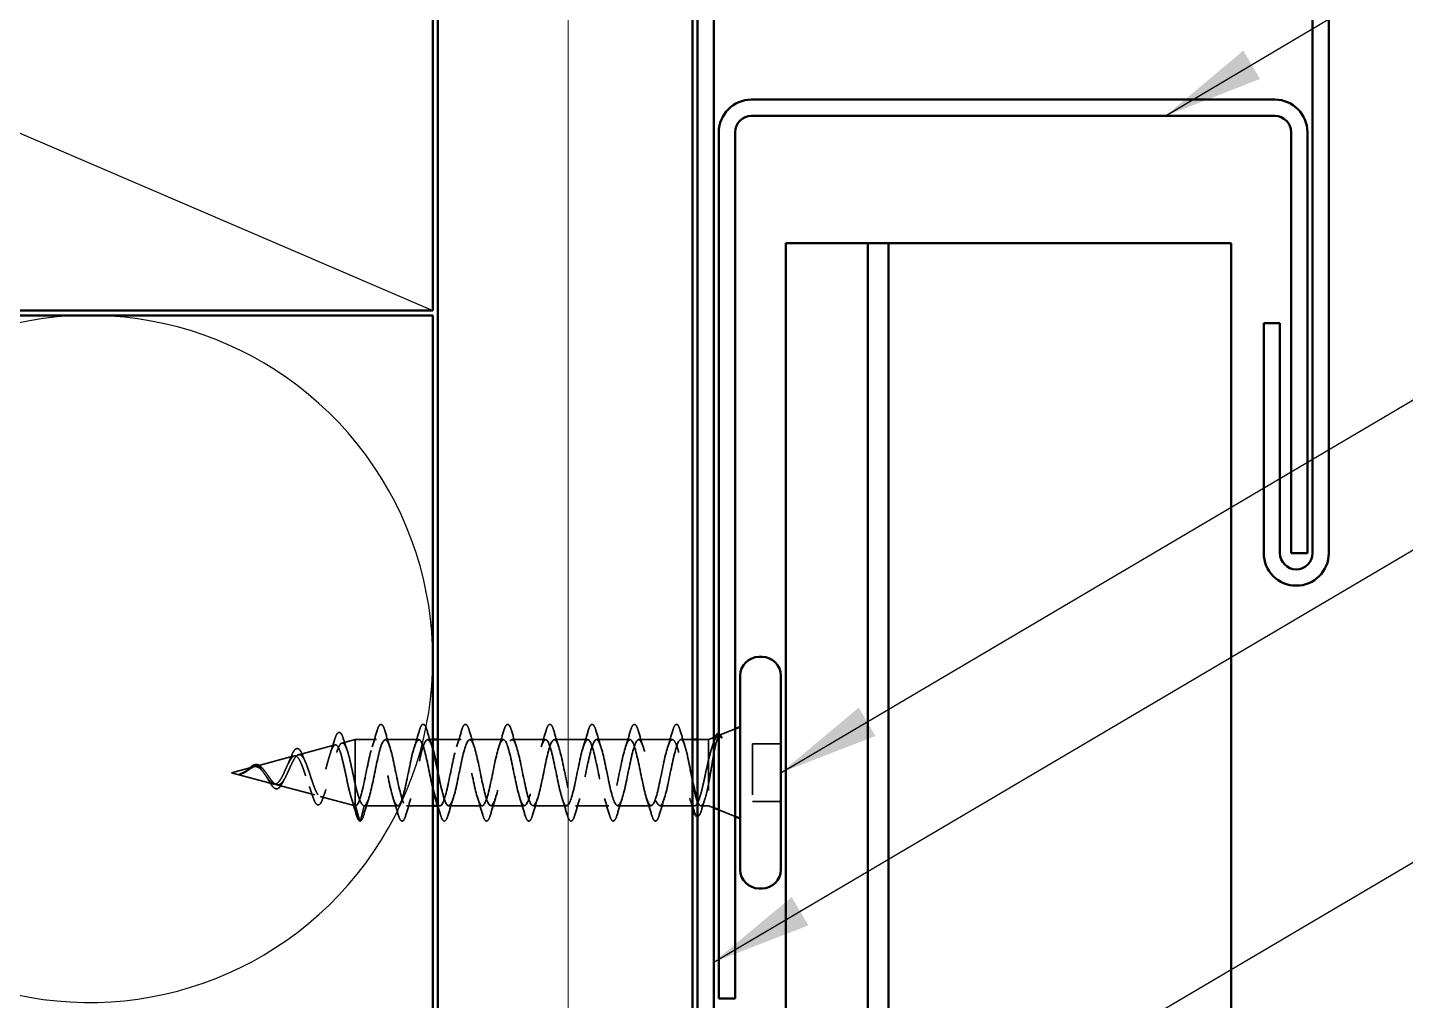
# Model space of a CAD drawing. Header units: inches. Extents: x -12 to 33, y -55 to 66.
# Drawn here: x 6.532 to 9.24, y 12.289 to 14.2 of the extents above; entities that cross this region are included whole.
import ezdxf

# ---------------------------------------------------------------- set-up
doc = ezdxf.new("R2010")
doc.units = ezdxf.units.IN
doc.header["$LTSCALE"] = 2
doc.header["$MEASUREMENT"] = 0
doc.linetypes.add('DASHED', pattern=[0.2067, 0.1654, -0.0413])
for name, color, linetype, lineweight in [('Hatch (ANSI)', 7, 'Continuous', 18), ('Hidden (ANSI)', 7, 'DASHED', 35), ('Sketch Geometry (ANSI)', 7, 'Continuous', 25), ('Symbol (ANSI)', 7, 'Continuous', 25), ('Visible (ANSI)', 7, 'Continuous', 50)]:
    doc.layers.add(name, color=color, linetype=linetype, lineweight=lineweight)
doc.styles.add('Note Text (ANSI)', font='tahoma.ttf')
doc.dimstyles.new('Default (ANSI)$7', dxfattribs={"dimscale": 2, "dimtxt": 0.12, "dimasz": 0.098425, "dimexe": 0.125, "dimexo": 0.0625, "dimgap": 0.031496, "dimtad": 0, "dimtih": 1, "dimtoh": 1, "dimrnd": 1e-08, "dimzin": 4, "dimdsep": 46, "dimtxsty": 'Note Text (ANSI)', "dimcen": 0.09, "dimdle": 0.393701, "dimclrd": 256, "dimclre": 256, "dimclrt": 256, "dimadec": 0, "dimazin": 1, "dimtfac": 1, "dimtofl": 0, "dimtmove": 0, "dimatfit": 3, "dimfxl": 0, "dimtolj": 1, "dimtzin": 4, "dimlwd": -1, "dimlwe": -1, "dimarcsym": 0})

msp = doc.modelspace()

# ---------------------------------------------------------------- hatches: boundary and pattern name
at = {"layer": 'Hatch (ANSI)', "true_color": 0x804000}
h = msp.add_hatch(dxfattribs=at)
h.set_pattern_fill('INSUL', color=36, scale=2.25, angle=90, style=0, pattern_type=2)
h.paths.add_polyline_path([(7.33854, 2.59743), (7.33854, 15.14469), (7.83854, 15.14469), (7.83854, 2.59743)])

# ---------------------------------------------------------------- linework, layer by layer
at = {"layer": 'Hidden (ANSI)', "ltscale": 0.031192}
msp.add_line((7.89207, 12.80991), (7.92254, 12.8222), dxfattribs=at)
at = {"layer": 'Hidden (ANSI)', "ltscale": 0.070939}
msp.add_line((7.06439, 12.7715), (7.13645, 12.79078), dxfattribs=at)
at = {"layer": 'Hidden (ANSI)', "ltscale": 0.025357}
msp.add_line((7.14972, 12.79433), (7.17554, 12.80123), dxfattribs=at)
at = {"layer": 'Hidden (ANSI)', "ltscale": 0.117611}
msp.add_line((7.17554, 12.80123), (7.17554, 12.71512), dxfattribs=at)
at = {"layer": 'Hidden (ANSI)', "ltscale": 0.040375}
msp.add_line((7.21804, 12.80123), (7.17554, 12.80123), dxfattribs=at)
at = {"layer": 'Hidden (ANSI)', "ltscale": 0.062755}
for p, q in [((7.30104, 12.80123), (7.23504, 12.80123)), ((7.46704, 12.80123), (7.40104, 12.80123)), ((7.55004, 12.80123), (7.48404, 12.80123)), ((7.63304, 12.80123), (7.56704, 12.80123)), ((7.71604, 12.80123), (7.65004, 12.80123)), ((7.79904, 12.80123), (7.73304, 12.80123)), ((7.25954, 12.67123), (7.19354, 12.67123)), ((7.42554, 12.67123), (7.35954, 12.67123)), ((7.50854, 12.67123), (7.44254, 12.67123)), ((7.59154, 12.67123), (7.52554, 12.67123)), ((7.67454, 12.67123), (7.60854, 12.67123)), ((7.75754, 12.67123), (7.69154, 12.67123))]:
    msp.add_line(p, q, dxfattribs=at)
at = {"layer": 'Hidden (ANSI)', "ltscale": 0.0099}
msp.add_line((7.32854, 12.80123), (7.31804, 12.80123), dxfattribs=at)
at = {"layer": 'Hidden (ANSI)', "ltscale": 0.043232}
msp.add_line((7.38404, 12.80123), (7.33854, 12.80123), dxfattribs=at)
at = {"layer": 'Hidden (ANSI)', "ltscale": 0.021328}
msp.add_line((7.83854, 12.80123), (7.81604, 12.80123), dxfattribs=at)
at = {"layer": 'Hidden (ANSI)', "ltscale": 0.020852}
msp.add_line((7.87054, 12.80123), (7.84854, 12.80123), dxfattribs=at)
at = {"layer": 'Hidden (ANSI)', "ltscale": 0.010169}
for p, q in [((7.87054, 12.80123), (7.88054, 12.80527)), ((7.87054, 12.67123), (7.88054, 12.6672))]:
    msp.add_line(p, q, dxfattribs=at)
at = {"layer": 'Hidden (ANSI)', "ltscale": 0.194373}
msp.add_line((7.87054, 12.80123), (7.87054, 12.67123), dxfattribs=at)
at = {"layer": 'Hidden (ANSI)', "ltscale": 0.053232}
for p, q in [((8.01254, 12.79273), (7.95654, 12.79273)), ((8.01254, 12.67973), (7.95654, 12.67973))]:
    msp.add_line(p, q, dxfattribs=at)
at = {"layer": 'Hidden (ANSI)', "ltscale": 0.107515}
msp.add_line((7.95654, 12.79273), (7.95654, 12.67973), dxfattribs=at)
at = {"layer": 'Hidden (ANSI)', "ltscale": 0.075866}
msp.add_line((6.97907, 12.74868), (7.05612, 12.76929), dxfattribs=at)
at = {"layer": 'Hidden (ANSI)', "ltscale": 0.042539}
msp.add_line((6.93254, 12.73623), (6.97579, 12.7478), dxfattribs=at)
at = {"layer": 'Hidden (ANSI)', "ltscale": 0.082134}
msp.add_line((6.93254, 12.73623), (7.01596, 12.71392), dxfattribs=at)
at = {"layer": 'Hidden (ANSI)', "ltscale": 0.073402}
msp.add_line((7.02173, 12.71238), (7.09629, 12.69243), dxfattribs=at)
at = {"layer": 'Hidden (ANSI)', "ltscale": 0.071462}
msp.add_line((7.17554, 12.71512), (7.17554, 12.67146), dxfattribs=at)
at = {"layer": 'Hidden (ANSI)', "ltscale": 0.067416}
msp.add_line((7.10706, 12.68955), (7.17554, 12.67123), dxfattribs=at)
at = {"layer": 'Hidden (ANSI)', "ltscale": 0.0051}
msp.add_line((7.17554, 12.67146), (7.17554, 12.67123), dxfattribs=at)
at = {"layer": 'Hidden (ANSI)', "ltscale": 0.000852348}
msp.add_line((7.17654, 12.67123), (7.17554, 12.67123), dxfattribs=at)
at = {"layer": 'Hidden (ANSI)', "ltscale": 0.028664}
for p, q in [((7.18407, 12.64198), (7.17654, 12.67123)), ((7.19354, 12.67123), (7.18601, 12.64198))]:
    msp.add_line(p, q, dxfattribs=at)
at = {"layer": 'Hidden (ANSI)', "ltscale": 0.049422}
msp.add_line((7.32854, 12.67123), (7.27654, 12.67123), dxfattribs=at)
at = {"layer": 'Hidden (ANSI)', "ltscale": 0.004078}
msp.add_line((7.34254, 12.67123), (7.33816, 12.67123), dxfattribs=at)
at = {"layer": 'Hidden (ANSI)', "ltscale": 0.065011}
msp.add_line((7.84291, 12.67123), (7.77454, 12.67123), dxfattribs=at)
at = {"layer": 'Hidden (ANSI)', "ltscale": 0.014537}
msp.add_line((7.87054, 12.67123), (7.85517, 12.67123), dxfattribs=at)
at = {"layer": 'Hidden (ANSI)', "ltscale": 0.032759}
msp.add_line((7.89054, 12.66317), (7.92254, 12.65027), dxfattribs=at)
at = {"layer": 'Hidden (ANSI)', "ltscale": 0.002412}
for centre, start, end in [((7.80754, 12.83023), 14.43974, 165.56026), ((7.18504, 12.64223), 194.43974, 345.56026)]:
    msp.add_arc(centre, 0.001, start, end, dxfattribs=at)
at = {"layer": 'Hidden (ANSI)', "ltscale": 0.088288}
msp.add_open_spline([(7.13532, 12.80066), (7.13679, 12.80555), (7.13827, 12.80933), (7.14131, 12.81437), (7.14316, 12.81585), (7.14693, 12.81494), (7.14829, 12.81323), (7.15059, 12.80872), (7.15156, 12.80619), (7.15251, 12.80314)], degree=3, knots=[0, 0, 0, 0, 0.06489246, 0.06489246, 0.13077085, 0.13077085, 0.18983606, 0.18983606, 0.23484667, 0.23484667, 0.23484667, 0.23484667], dxfattribs=at)
at = {"layer": 'Hidden (ANSI)', "ltscale": 0.031888}
for points in [[(7.20922, 12.78726), (7.21263, 12.79767), (7.21586, 12.80833), (7.21899, 12.81901)], [(7.2341, 12.81901), (7.23723, 12.80833), (7.24045, 12.79767), (7.24387, 12.78726)], [(7.29222, 12.78726), (7.29563, 12.79767), (7.29886, 12.80833), (7.30199, 12.81901)], [(7.3171, 12.81901), (7.32023, 12.80833), (7.32345, 12.79767), (7.32687, 12.78726)], [(7.37522, 12.78726), (7.37863, 12.79767), (7.38186, 12.80833), (7.38499, 12.81901)], [(7.4001, 12.81901), (7.40323, 12.80833), (7.40645, 12.79767), (7.40987, 12.78726)], [(7.45822, 12.78726), (7.46163, 12.79767), (7.46486, 12.80833), (7.46799, 12.81901)], [(7.4831, 12.81901), (7.48623, 12.80833), (7.48945, 12.79767), (7.49287, 12.78726)], [(7.54122, 12.78726), (7.54463, 12.79767), (7.54786, 12.80833), (7.55099, 12.81901)], [(7.5661, 12.81901), (7.56923, 12.80833), (7.57245, 12.79767), (7.57587, 12.78726)], [(7.62422, 12.78726), (7.62763, 12.79767), (7.63086, 12.80833), (7.63399, 12.81901)], [(7.6491, 12.81901), (7.65223, 12.80833), (7.65545, 12.79767), (7.65887, 12.78726)], [(7.70722, 12.78726), (7.71063, 12.79767), (7.71386, 12.80833), (7.71699, 12.81901)], [(7.7321, 12.81901), (7.73523, 12.80833), (7.73845, 12.79767), (7.74187, 12.78726)], [(7.79022, 12.78726), (7.79363, 12.79767), (7.79686, 12.80833), (7.79999, 12.81901)], [(7.20237, 12.68521), (7.19895, 12.6748), (7.19573, 12.66414), (7.1926, 12.65345)], [(7.26049, 12.65345), (7.25736, 12.66414), (7.25413, 12.6748), (7.25072, 12.68521)], [(7.28537, 12.68521), (7.28195, 12.6748), (7.27873, 12.66414), (7.2756, 12.65345)], [(7.36837, 12.68521), (7.36495, 12.6748), (7.36173, 12.66414), (7.3586, 12.65345)], [(7.42649, 12.65345), (7.42336, 12.66414), (7.42013, 12.6748), (7.41672, 12.68521)], [(7.45137, 12.68521), (7.44795, 12.6748), (7.44473, 12.66414), (7.4416, 12.65345)], [(7.50949, 12.65345), (7.50636, 12.66414), (7.50313, 12.6748), (7.49972, 12.68521)], [(7.53437, 12.68521), (7.53095, 12.6748), (7.52773, 12.66414), (7.5246, 12.65345)], [(7.59249, 12.65345), (7.58936, 12.66414), (7.58613, 12.6748), (7.58272, 12.68521)], [(7.61737, 12.68521), (7.61395, 12.6748), (7.61073, 12.66414), (7.6076, 12.65345)], [(7.67549, 12.65345), (7.67236, 12.66414), (7.66913, 12.6748), (7.66572, 12.68521)], [(7.70037, 12.68521), (7.69695, 12.6748), (7.69373, 12.66414), (7.6906, 12.65345)], [(7.75849, 12.65345), (7.75536, 12.66414), (7.75213, 12.6748), (7.74872, 12.68521)], [(7.78337, 12.68521), (7.77995, 12.6748), (7.77673, 12.66414), (7.7736, 12.65345)]]:
    msp.add_open_spline(points, degree=3, dxfattribs=at)
at = {"layer": 'Hidden (ANSI)', "ltscale": 0.090851}
for points in [[(7.21899, 12.81901), (7.22047, 12.82408), (7.22193, 12.82764), (7.22445, 12.83059), (7.22546, 12.83125), (7.22842, 12.83121), (7.22981, 12.82958), (7.23211, 12.8251), (7.23311, 12.82239), (7.2341, 12.81901)], [(7.30199, 12.81901), (7.30347, 12.82408), (7.30493, 12.82764), (7.30745, 12.83059), (7.30846, 12.83125), (7.31142, 12.83121), (7.31281, 12.82958), (7.31511, 12.8251), (7.31611, 12.82239), (7.3171, 12.81901)], [(7.38499, 12.81901), (7.38647, 12.82408), (7.38793, 12.82764), (7.39045, 12.83059), (7.39146, 12.83125), (7.39442, 12.83121), (7.39581, 12.82958), (7.39811, 12.8251), (7.39911, 12.82239), (7.4001, 12.81901)], [(7.46799, 12.81901), (7.46947, 12.82408), (7.47093, 12.82764), (7.47345, 12.83059), (7.47446, 12.83125), (7.47742, 12.83121), (7.47881, 12.82958), (7.48111, 12.8251), (7.48211, 12.82239), (7.4831, 12.81901)], [(7.55099, 12.81901), (7.55247, 12.82408), (7.55393, 12.82764), (7.55645, 12.83059), (7.55746, 12.83125), (7.56042, 12.83121), (7.56181, 12.82958), (7.56411, 12.8251), (7.56511, 12.82239), (7.5661, 12.81901)], [(7.63399, 12.81901), (7.63547, 12.82408), (7.63693, 12.82764), (7.63945, 12.83059), (7.64046, 12.83125), (7.64342, 12.83121), (7.64481, 12.82958), (7.64711, 12.8251), (7.64811, 12.82239), (7.6491, 12.81901)], [(7.71699, 12.81901), (7.71847, 12.82408), (7.71993, 12.82764), (7.72245, 12.83059), (7.72346, 12.83125), (7.72642, 12.83121), (7.72781, 12.82958), (7.73011, 12.8251), (7.73111, 12.82239), (7.7321, 12.81901)], [(7.2756, 12.65345), (7.27411, 12.64839), (7.27265, 12.64482), (7.27013, 12.64187), (7.26912, 12.64122), (7.26616, 12.64126), (7.26477, 12.64289), (7.26247, 12.64736), (7.26148, 12.65008), (7.26049, 12.65345)], [(7.3586, 12.65345), (7.35711, 12.64839), (7.35565, 12.64482), (7.35313, 12.64187), (7.35212, 12.64122), (7.34916, 12.64126), (7.34777, 12.64289), (7.34547, 12.64736), (7.34448, 12.65008), (7.34349, 12.65345)], [(7.4416, 12.65345), (7.44011, 12.64839), (7.43865, 12.64482), (7.43613, 12.64187), (7.43512, 12.64122), (7.43216, 12.64126), (7.43077, 12.64289), (7.42847, 12.64736), (7.42748, 12.65008), (7.42649, 12.65345)], [(7.5246, 12.65345), (7.52311, 12.64839), (7.52165, 12.64482), (7.51913, 12.64187), (7.51812, 12.64122), (7.51516, 12.64126), (7.51377, 12.64289), (7.51147, 12.64736), (7.51048, 12.65008), (7.50949, 12.65345)], [(7.6076, 12.65345), (7.60611, 12.64839), (7.60465, 12.64482), (7.60213, 12.64187), (7.60112, 12.64122), (7.59816, 12.64126), (7.59677, 12.64289), (7.59447, 12.64736), (7.59348, 12.65008), (7.59249, 12.65345)], [(7.6906, 12.65345), (7.68911, 12.64839), (7.68765, 12.64482), (7.68513, 12.64187), (7.68412, 12.64122), (7.68116, 12.64126), (7.67977, 12.64289), (7.67747, 12.64736), (7.67648, 12.65008), (7.67549, 12.65345)], [(7.7736, 12.65345), (7.77211, 12.64839), (7.77065, 12.64482), (7.76813, 12.64187), (7.76712, 12.64122), (7.76416, 12.64126), (7.76277, 12.64289), (7.76047, 12.64736), (7.75948, 12.65008), (7.75849, 12.65345)]]:
    msp.add_open_spline(points, degree=3, knots=[0, 0, 0, 0, 0.08068206, 0.08068206, 0.12137804, 0.12137804, 0.18811443, 0.18811443, 0.24184971, 0.24184971, 0.24184971, 0.24184971], dxfattribs=at)
at = {"layer": 'Hidden (ANSI)', "ltscale": 0.045372}
for points in [[(7.79999, 12.81901), (7.80147, 12.82408), (7.80293, 12.82764), (7.80544, 12.83058), (7.80643, 12.83123), (7.80754, 12.83123)], [(7.1926, 12.65345), (7.19111, 12.64839), (7.18965, 12.64482), (7.18714, 12.64188), (7.18615, 12.64123), (7.18504, 12.64123)]]:
    msp.add_open_spline(points, degree=3, knots=[0, 0, 0, 0, 0.08068206, 0.08068206, 0.1208897, 0.1208897, 0.1208897, 0.1208897], dxfattribs=at)
at = {"layer": 'Hidden (ANSI)', "ltscale": 0.043399}
msp.add_open_spline([(7.80776, 12.83121), (7.80925, 12.83088), (7.81037, 12.82955), (7.81261, 12.82547), (7.81373, 12.82244), (7.81486, 12.81857)], degree=3, knots=[0, 0, 0, 0, 0.05558108, 0.05558108, 0.11574749, 0.11574749, 0.11574749, 0.11574749], dxfattribs=at)
at = {"layer": 'Hidden (ANSI)', "ltscale": 0.030211}
msp.add_open_spline([(7.81486, 12.81857), (7.8178, 12.80843), (7.82083, 12.7983), (7.82401, 12.78838)], degree=3, dxfattribs=at)
at = {"layer": 'Hidden (ANSI)', "ltscale": 0.148606}
msp.add_open_spline([(7.87054, 12.71475), (7.87205, 12.72272), (7.87351, 12.7313), (7.87648, 12.74891), (7.87795, 12.75775), (7.88092, 12.77451), (7.88238, 12.78222), (7.88535, 12.79542), (7.88682, 12.80071), (7.88947, 12.80732), (7.89064, 12.80914), (7.893, 12.81045), (7.89417, 12.80987), (7.89534, 12.8081)], degree=3, knots=[0, 0, 0, 0, 0.06713685, 0.06713685, 0.13596331, 0.13596331, 0.20647998, 0.20647998, 0.27868739, 0.27868739, 0.33737749, 0.33737749, 0.39716778, 0.39716778, 0.39716778, 0.39716778], dxfattribs=at)
at = {"layer": 'Hidden (ANSI)', "ltscale": 0.0242}
msp.add_open_spline([(7.89054, 12.8128), (7.89103, 12.81275), (7.89151, 12.81259), (7.89333, 12.81147), (7.89447, 12.80989), (7.89561, 12.80763)], degree=3, knots=[0.118362233, 0.118362233, 0.118362233, 0.118362233, 0.134583448, 0.134583448, 0.183020346, 0.183020346, 0.183020346, 0.183020346], dxfattribs=at)
at = {"layer": 'Hidden (ANSI)', "ltscale": 0.544082}
msp.add_open_spline([(7.17554, 12.67146), (7.17387, 12.67262), (7.17219, 12.67544), (7.16881, 12.68402), (7.16713, 12.68965), (7.16374, 12.7029), (7.16207, 12.71036), (7.15868, 12.72607), (7.157, 12.73415), (7.1536, 12.7498), (7.15192, 12.75722), (7.14853, 12.7704), (7.14685, 12.77606), (7.14345, 12.78484), (7.14177, 12.78793), (7.13836, 12.79115), (7.13668, 12.79132), (7.13327, 12.78873), (7.13159, 12.78607), (7.12818, 12.77834), (7.12649, 12.7734), (7.12308, 12.76196), (7.12139, 12.75562), (7.11797, 12.74245), (7.11628, 12.73576), (7.11285, 12.72299), (7.11116, 12.71703), (7.10773, 12.70664), (7.10603, 12.70229), (7.1026, 12.69581), (7.1009, 12.69368), (7.09746, 12.69191), (7.09576, 12.69222), (7.09231, 12.69519), (7.0906, 12.69776), (7.08715, 12.70474), (7.08544, 12.70903), (7.08198, 12.71866), (7.08026, 12.72389), (7.07679, 12.73448), (7.07507, 12.73974), (7.07159, 12.74952), (7.06987, 12.75395), (7.06638, 12.76138), (7.06465, 12.76432), (7.06114, 12.76832), (7.05941, 12.76939), (7.05589, 12.76953), (7.05415, 12.76866), (7.05061, 12.76519), (7.04886, 12.76267), (7.04531, 12.75641), (7.04356, 12.75278), (7.03999, 12.74501), (7.03822, 12.74097), (7.03462, 12.73314), (7.03284, 12.72943), (7.02923, 12.72292), (7.02743, 12.72017), (7.024, 12.71627), (7.02241, 12.71499), (7.01919, 12.71361), (7.0176, 12.71348), (7.01596, 12.71392)], degree=3, knots=[0, 0, 0, 0, 0.0662455, 0.0662455, 0.1312266, 0.1312266, 0.1949439, 0.1949439, 0.2573984, 0.2573984, 0.3185909, 0.3185909, 0.3785225, 0.3785225, 0.4371941, 0.4371941, 0.4946071, 0.4946071, 0.5507627, 0.5507627, 0.6056626, 0.6056626, 0.6593082, 0.6593082, 0.7117016, 0.7117016, 0.7628447, 0.7628447, 0.8127399, 0.8127399, 0.8613896, 0.8613896, 0.9087967, 0.9087967, 0.9549645, 0.9549645, 0.9998965, 0.9998965, 1.0435967, 1.0435967, 1.0860698, 1.0860698, 1.1273208, 1.1273208, 1.1673558, 1.1673558, 1.2061815, 1.2061815, 1.2438056, 1.2438056, 1.2802371, 1.2802371, 1.3154864, 1.3154864, 1.3495657, 1.3495657, 1.3824892, 1.3824892, 1.4142741, 1.4142741, 1.4412543, 1.4412543, 1.4671582, 1.4671582, 1.4671582, 1.4671582], dxfattribs=at)
at = {"layer": 'Hidden (ANSI)', "ltscale": 0.504207}
msp.add_open_spline([(7.02173, 12.71238), (7.02376, 12.71183), (7.02571, 12.71211), (7.02965, 12.71427), (7.03158, 12.71618), (7.03548, 12.72141), (7.0374, 12.72472), (7.04126, 12.73225), (7.04316, 12.73641), (7.04699, 12.74496), (7.04888, 12.74925), (7.05268, 12.75727), (7.05456, 12.76089), (7.05834, 12.76685), (7.06021, 12.76907), (7.06397, 12.7717), (7.06583, 12.77202), (7.06957, 12.77061), (7.07142, 12.76884), (7.07515, 12.76335), (7.07699, 12.75965), (7.08071, 12.75078), (7.08254, 12.74567), (7.08625, 12.73475), (7.08807, 12.72903), (7.09177, 12.71783), (7.09359, 12.71246), (7.09727, 12.70288), (7.09909, 12.6988), (7.10277, 12.69259), (7.10458, 12.69057), (7.10825, 12.68898), (7.11006, 12.68948), (7.11372, 12.69304), (7.11552, 12.69613), (7.11917, 12.70454), (7.12098, 12.70983), (7.12462, 12.72194), (7.12643, 12.72868), (7.13006, 12.74269), (7.13186, 12.74983), (7.1355, 12.76352), (7.13729, 12.76991), (7.14092, 12.78101), (7.14272, 12.78556), (7.14634, 12.79213), (7.14813, 12.79401), (7.15175, 12.79475), (7.15354, 12.79352), (7.15716, 12.78804), (7.15895, 12.78376), (7.16256, 12.77266), (7.16435, 12.76589), (7.16772, 12.75169), (7.16928, 12.74454), (7.17242, 12.72979), (7.17398, 12.72231), (7.17554, 12.71512)], degree=3, knots=[0, 0, 0, 0, 0.0315308, 0.0315308, 0.0641805, 0.0641805, 0.0979786, 0.0979786, 0.1329491, 0.1329491, 0.1691118, 0.1691118, 0.2064833, 0.2064833, 0.2450775, 0.2450775, 0.2849064, 0.2849064, 0.3259802, 0.3259802, 0.3683075, 0.3683075, 0.4118959, 0.4118959, 0.4567522, 0.4567522, 0.5028821, 0.5028821, 0.5502906, 0.5502906, 0.5989824, 0.5989824, 0.6489613, 0.6489613, 0.7002309, 0.7002309, 0.7527945, 0.7527945, 0.8066547, 0.8066547, 0.8618141, 0.8618141, 0.918275, 0.918275, 0.9760395, 0.9760395, 1.0351092, 1.0351092, 1.095486, 1.095486, 1.1571712, 1.1571712, 1.2201662, 1.2201662, 1.2761521, 1.2761521, 1.3331843, 1.3331843, 1.3331843, 1.3331843], dxfattribs=at)
at = {"layer": 'Hidden (ANSI)', "ltscale": 0.078163}
msp.add_open_spline([(7.0486, 12.76473), (7.0501, 12.76865), (7.05159, 12.77214), (7.05451, 12.77779), (7.05597, 12.78001), (7.05907, 12.7831), (7.06085, 12.78393), (7.06426, 12.78341), (7.06575, 12.78232), (7.06784, 12.77977), (7.06854, 12.77871), (7.07037, 12.77547), (7.07149, 12.77299), (7.07258, 12.77015)], degree=3, knots=[0, 0, 0, 0, 0.03820607, 0.03820607, 0.07666554, 0.07666554, 0.11777887, 0.11777887, 0.15521059, 0.15521059, 0.17510174, 0.17510174, 0.2079958, 0.2079958, 0.2079958, 0.2079958], dxfattribs=at)
at = {"layer": 'Hidden (ANSI)', "ltscale": 0.025829}
msp.add_open_spline([(7.12717, 12.77516), (7.13003, 12.78347), (7.13272, 12.79204), (7.13532, 12.80066)], degree=3, dxfattribs=at)
at = {"layer": 'Hidden (ANSI)', "ltscale": 0.022792}
msp.add_open_spline([(7.15251, 12.80314), (7.15488, 12.7956), (7.15731, 12.78811), (7.15987, 12.78083)], degree=3, dxfattribs=at)
at = {"layer": 'Hidden (ANSI)', "ltscale": 0.920435}
msp.add_open_spline([(7.32854, 12.70453), (7.32764, 12.70837), (7.32673, 12.71245), (7.32583, 12.7167), (7.32039, 12.74222), (7.31495, 12.77234), (7.30951, 12.78834), (7.30407, 12.80434), (7.29863, 12.80507), (7.29319, 12.79008), (7.28775, 12.77509), (7.28231, 12.74546), (7.27687, 12.71959), (7.27143, 12.69372), (7.26599, 12.67347), (7.26055, 12.67142), (7.25511, 12.66938), (7.24968, 12.68568), (7.24424, 12.7102), (7.2388, 12.73472), (7.23336, 12.7657), (7.22792, 12.7839), (7.22248, 12.8021), (7.21704, 12.8062), (7.2116, 12.79366), (7.20616, 12.78111), (7.20072, 12.75284), (7.19528, 12.72638), (7.18984, 12.69993), (7.1844, 12.6772), (7.17896, 12.67232), (7.17816, 12.6716), (7.17735, 12.67123), (7.17654, 12.67123)], degree=3, knots=[35.6173336, 35.6173336, 35.6173336, 35.6173336, 35.8230314, 35.8230314, 35.8230314, 37.0583084, 37.0583084, 37.0583084, 38.2935853, 38.2935853, 38.2935853, 39.5288622, 39.5288622, 39.5288622, 40.7641392, 40.7641392, 40.7641392, 41.9994161, 41.9994161, 41.9994161, 43.2346931, 43.2346931, 43.2346931, 44.46997, 44.46997, 44.46997, 45.705247, 45.705247, 45.705247, 46.9405239, 46.9405239, 46.9405239, 47.1238898, 47.1238898, 47.1238898, 47.1238898], dxfattribs=at)
at = {"layer": 'Hidden (ANSI)', "ltscale": 0.817439}
msp.add_open_spline([(7.19354, 12.67123), (7.19898, 12.67123), (7.20442, 12.68956), (7.20986, 12.71483), (7.2153, 12.7401), (7.22074, 12.7705), (7.22618, 12.78714), (7.23162, 12.80378), (7.23706, 12.80547), (7.2425, 12.79116), (7.24794, 12.77684), (7.25337, 12.74756), (7.25881, 12.7215), (7.26425, 12.69543), (7.26969, 12.67446), (7.27513, 12.6716), (7.28057, 12.66875), (7.28601, 12.68422), (7.29145, 12.70841), (7.29689, 12.7326), (7.30233, 12.76376), (7.30777, 12.78254), (7.31321, 12.80132), (7.31865, 12.80637), (7.32409, 12.79455), (7.32557, 12.79132), (7.32706, 12.7869), (7.32854, 12.78163)], degree=3, knots=[-47.1238898, -47.1238898, -47.1238898, -47.1238898, -45.8886129, -45.8886129, -45.8886129, -44.6533359, -44.6533359, -44.6533359, -43.418059, -43.418059, -43.418059, -42.182782, -42.182782, -42.182782, -40.9475051, -40.9475051, -40.9475051, -39.7122281, -39.7122281, -39.7122281, -38.4769512, -38.4769512, -38.4769512, -37.2416742, -37.2416742, -37.2416742, -36.9042511, -36.9042511, -36.9042511, -36.9042511], dxfattribs=at)
at = {"layer": 'Hidden (ANSI)', "ltscale": 1.127068}
msp.add_open_spline([(7.79904, 12.80123), (7.7936, 12.80123), (7.78816, 12.78291), (7.78272, 12.75763), (7.77729, 12.73236), (7.77185, 12.70197), (7.76641, 12.68533), (7.76097, 12.66868), (7.75553, 12.667), (7.75009, 12.68131), (7.74465, 12.69562), (7.73921, 12.7249), (7.73377, 12.75097), (7.72833, 12.77704), (7.72289, 12.79801), (7.71745, 12.80086), (7.71201, 12.80372), (7.70657, 12.78824), (7.70114, 12.76406), (7.6957, 12.73987), (7.69026, 12.70871), (7.68482, 12.68992), (7.67938, 12.67114), (7.67394, 12.6661), (7.6685, 12.67792), (7.66306, 12.68974), (7.65762, 12.71757), (7.65218, 12.74414), (7.64674, 12.7707), (7.6413, 12.79408), (7.63586, 12.79976), (7.63042, 12.80543), (7.62499, 12.79299), (7.61955, 12.77016), (7.61411, 12.74733), (7.60867, 12.71576), (7.60323, 12.69505), (7.59779, 12.67434), (7.59235, 12.66599), (7.58691, 12.67519), (7.58147, 12.68438), (7.57603, 12.71045), (7.57059, 12.73722), (7.56515, 12.76398), (7.55971, 12.7895), (7.55427, 12.79792), (7.54884, 12.80635), (7.5434, 12.79709), (7.53796, 12.77588), (7.53252, 12.75467), (7.52708, 12.72304), (7.52164, 12.70065), (7.5162, 12.67825), (7.51076, 12.66669), (7.50532, 12.67316), (7.49988, 12.67962), (7.49444, 12.70363), (7.489, 12.73028), (7.48356, 12.75693), (7.47813, 12.7843), (7.47269, 12.79539), (7.46725, 12.80648), (7.46181, 12.80049), (7.45637, 12.78114), (7.45093, 12.76179), (7.44549, 12.73048), (7.44005, 12.70665), (7.43461, 12.68282), (7.42917, 12.66819), (7.42373, 12.67184), (7.41829, 12.6755), (7.41285, 12.69718), (7.40741, 12.72342), (7.40198, 12.74965), (7.39654, 12.77856), (7.3911, 12.79218), (7.38566, 12.80581), (7.38022, 12.80316), (7.37478, 12.78589), (7.36934, 12.76863), (7.3639, 12.73798), (7.35846, 12.71299), (7.35302, 12.68799), (7.34758, 12.67045), (7.34214, 12.67126), (7.33933, 12.67168), (7.33653, 12.67698), (7.33372, 12.68551)], degree=3, knots=[0, 0, 0, 0, 1.2352769, 1.2352769, 1.2352769, 2.4705539, 2.4705539, 2.4705539, 3.7058308, 3.7058308, 3.7058308, 4.9411078, 4.9411078, 4.9411078, 6.1763847, 6.1763847, 6.1763847, 7.4116617, 7.4116617, 7.4116617, 8.6469386, 8.6469386, 8.6469386, 9.8822156, 9.8822156, 9.8822156, 11.1174925, 11.1174925, 11.1174925, 12.3527695, 12.3527695, 12.3527695, 13.5880464, 13.5880464, 13.5880464, 14.8233233, 14.8233233, 14.8233233, 16.0586003, 16.0586003, 16.0586003, 17.2938772, 17.2938772, 17.2938772, 18.5291542, 18.5291542, 18.5291542, 19.7644311, 19.7644311, 19.7644311, 20.9997081, 20.9997081, 20.9997081, 22.234985, 22.234985, 22.234985, 23.470262, 23.470262, 23.470262, 24.7055389, 24.7055389, 24.7055389, 25.9408158, 25.9408158, 25.9408158, 27.1760928, 27.1760928, 27.1760928, 28.4113697, 28.4113697, 28.4113697, 29.6466467, 29.6466467, 29.6466467, 30.8819236, 30.8819236, 30.8819236, 32.1172006, 32.1172006, 32.1172006, 33.3524775, 33.3524775, 33.3524775, 34.5877545, 34.5877545, 34.5877545, 35.2256708, 35.2256708, 35.2256708, 35.2256708], dxfattribs=at)
at = {"layer": 'Hidden (ANSI)', "ltscale": 1.156571}
msp.add_open_spline([(7.33854, 12.73744), (7.33916, 12.7344), (7.33978, 12.73136), (7.3404, 12.72833), (7.34584, 12.70176), (7.35128, 12.67838), (7.35672, 12.67271), (7.36216, 12.66704), (7.3676, 12.67948), (7.37304, 12.70231), (7.37848, 12.72514), (7.38392, 12.75671), (7.38936, 12.77741), (7.3948, 12.79812), (7.40024, 12.80647), (7.40567, 12.79728), (7.41111, 12.78808), (7.41655, 12.76201), (7.42199, 12.73525), (7.42743, 12.70849), (7.43287, 12.68297), (7.43831, 12.67454), (7.44375, 12.66611), (7.44919, 12.67538), (7.45463, 12.69659), (7.46007, 12.7178), (7.46551, 12.74942), (7.47095, 12.77182), (7.47638, 12.79422), (7.48182, 12.80577), (7.48726, 12.79931), (7.4927, 12.79285), (7.49814, 12.76884), (7.50358, 12.74218), (7.50902, 12.71553), (7.51446, 12.68816), (7.5199, 12.67707), (7.52534, 12.66599), (7.53078, 12.67198), (7.53622, 12.69132), (7.54166, 12.71067), (7.5471, 12.74199), (7.55253, 12.76582), (7.55797, 12.78965), (7.56341, 12.80428), (7.56885, 12.80062), (7.57429, 12.79697), (7.57973, 12.77529), (7.58517, 12.74905), (7.59061, 12.72281), (7.59605, 12.6939), (7.60149, 12.68028), (7.60693, 12.66666), (7.61237, 12.6693), (7.61781, 12.68657), (7.62325, 12.70384), (7.62868, 12.73449), (7.63412, 12.75948), (7.63956, 12.78447), (7.645, 12.80201), (7.65044, 12.8012), (7.65588, 12.80039), (7.66132, 12.7813), (7.66676, 12.75577), (7.6722, 12.73024), (7.67764, 12.70013), (7.68308, 12.68413), (7.68852, 12.66813), (7.69396, 12.66739), (7.6994, 12.68238), (7.70483, 12.69737), (7.71027, 12.72701), (7.71571, 12.75288), (7.72115, 12.77875), (7.72659, 12.799), (7.73203, 12.80104), (7.73747, 12.80309), (7.74291, 12.78679), (7.74835, 12.76227), (7.75379, 12.73774), (7.75923, 12.70676), (7.76467, 12.68857), (7.77011, 12.67037), (7.77555, 12.66627), (7.78098, 12.67881), (7.78642, 12.69135), (7.79186, 12.71963), (7.7973, 12.74608), (7.80274, 12.77254), (7.80818, 12.79526), (7.81362, 12.80014), (7.81443, 12.80087), (7.81524, 12.80123), (7.81604, 12.80123)], degree=3, knots=[-36.1472408, -36.1472408, -36.1472408, -36.1472408, -36.0063973, -36.0063973, -36.0063973, -34.7711204, -34.7711204, -34.7711204, -33.5358434, -33.5358434, -33.5358434, -32.3005665, -32.3005665, -32.3005665, -31.0652895, -31.0652895, -31.0652895, -29.8300126, -29.8300126, -29.8300126, -28.5947356, -28.5947356, -28.5947356, -27.3594587, -27.3594587, -27.3594587, -26.1241817, -26.1241817, -26.1241817, -24.8889048, -24.8889048, -24.8889048, -23.6536278, -23.6536278, -23.6536278, -22.4183509, -22.4183509, -22.4183509, -21.183074, -21.183074, -21.183074, -19.947797, -19.947797, -19.947797, -18.7125201, -18.7125201, -18.7125201, -17.4772431, -17.4772431, -17.4772431, -16.2419662, -16.2419662, -16.2419662, -15.0066892, -15.0066892, -15.0066892, -13.7714123, -13.7714123, -13.7714123, -12.5361353, -12.5361353, -12.5361353, -11.3008584, -11.3008584, -11.3008584, -10.0655815, -10.0655815, -10.0655815, -8.8303045, -8.8303045, -8.8303045, -7.5950276, -7.5950276, -7.5950276, -6.3597506, -6.3597506, -6.3597506, -5.1244737, -5.1244737, -5.1244737, -3.8891967, -3.8891967, -3.8891967, -2.6539198, -2.6539198, -2.6539198, -1.4186428, -1.4186428, -1.4186428, -0.1833659, -0.1833659, -0.1833659, 0, 0, 0, 0], dxfattribs=at)
at = {"layer": 'Hidden (ANSI)', "ltscale": 0.324094}
msp.add_open_spline([(7.87054, 12.76202), (7.86868, 12.75407), (7.86684, 12.74552), (7.86312, 12.7282), (7.86128, 12.71961), (7.85756, 12.70359), (7.85572, 12.69631), (7.852, 12.68409), (7.85016, 12.67926), (7.84643, 12.67275), (7.84459, 12.67113), (7.84087, 12.67135), (7.83903, 12.67319), (7.83531, 12.68011), (7.83347, 12.68512), (7.82975, 12.69765), (7.82791, 12.70505), (7.82419, 12.72124), (7.82235, 12.72987), (7.81863, 12.74717), (7.81678, 12.75568), (7.81306, 12.77139), (7.81122, 12.77845), (7.80764, 12.78968), (7.80593, 12.79395), (7.80248, 12.79975), (7.80077, 12.80123), (7.79904, 12.80123)], degree=3, knots=[0, 0, 0, 0, 0.06748173, 0.06748173, 0.13496346, 0.13496346, 0.20244519, 0.20244519, 0.26992692, 0.26992692, 0.33740864, 0.33740864, 0.40489037, 0.40489037, 0.4723721, 0.4723721, 0.53985383, 0.53985383, 0.60733556, 0.60733556, 0.67481729, 0.67481729, 0.74229902, 0.74229902, 0.8048716, 0.8048716, 0.86744418, 0.86744418, 0.86744418, 0.86744418], dxfattribs=at)
at = {"layer": 'Hidden (ANSI)', "ltscale": 0.113755}
msp.add_open_spline([(7.81604, 12.80123), (7.81769, 12.80123), (7.81933, 12.79952), (7.82263, 12.79286), (7.82427, 12.78798), (7.82757, 12.7757), (7.82921, 12.76842), (7.83251, 12.75242), (7.83415, 12.74386), (7.83672, 12.73045), (7.83763, 12.7257), (7.83854, 12.72106)], degree=3, knots=[0, 0, 0, 0, 0.06687142, 0.06687142, 0.13374283, 0.13374283, 0.20061425, 0.20061425, 0.26748567, 0.26748567, 0.30465873, 0.30465873, 0.30465873, 0.30465873], dxfattribs=at)
at = {"layer": 'Hidden (ANSI)', "ltscale": 0.078175}
msp.add_open_spline([(7.88866, 12.80854), (7.88861, 12.80852), (7.88855, 12.80849), (7.88647, 12.80756), (7.88444, 12.80481), (7.8804, 12.79618), (7.87845, 12.79063), (7.8745, 12.77745), (7.87255, 12.77002), (7.87054, 12.76202)], degree=3, knots=[0.07393892, 0.07393892, 0.07393892, 0.07393892, 0.07588897, 0.07588897, 0.1494652, 0.1494652, 0.21768686, 0.21768686, 0.28372234, 0.28372234, 0.28372234, 0.28372234], dxfattribs=at)
at = {"layer": 'Hidden (ANSI)', "ltscale": 0.010477}
msp.add_open_spline([(7.87818, 12.78948), (7.87931, 12.79292), (7.88042, 12.79639), (7.88152, 12.79988)], degree=3, dxfattribs=at)
at = {"layer": 'Hidden (ANSI)', "ltscale": 0.013969}
msp.add_open_spline([(7.88152, 12.79988), (7.88235, 12.80252), (7.88318, 12.8048), (7.88404, 12.80668)], degree=3, dxfattribs=at)
at = {"layer": 'Hidden (ANSI)', "ltscale": 0.018944}
msp.add_open_spline([(7.89465, 12.8055), (7.89329, 12.80744), (7.89193, 12.80854), (7.89054, 12.80877)], degree=3, dxfattribs=at)
at = {"layer": 'Hidden (ANSI)', "ltscale": 0.014703}
msp.add_open_spline([(7.89534, 12.8081), (7.89565, 12.80763), (7.89591, 12.80704), (7.89624, 12.80573), (7.89628, 12.80515), (7.89618, 12.8047), (7.89615, 12.80459), (7.89608, 12.80449), (7.89606, 12.80446), (7.89603, 12.80443), (7.89602, 12.80442), (7.89599, 12.8044), (7.89598, 12.8044), (7.89595, 12.80439), (7.89594, 12.80438), (7.89591, 12.80437), (7.8959, 12.80437), (7.89586, 12.80437), (7.89583, 12.80437), (7.89576, 12.80438), (7.89571, 12.8044), (7.89549, 12.8045), (7.89533, 12.80467), (7.895, 12.80502), (7.89482, 12.80527), (7.89465, 12.8055)], degree=3, knots=[0, 0, 0, 0, 0.015878436, 0.015878436, 0.030496322, 0.030496322, 0.033768739, 0.033768739, 0.034516096, 0.034516096, 0.034934038, 0.034934038, 0.035218632, 0.035218632, 0.035484827, 0.035484827, 0.035833283, 0.035833283, 0.03649102, 0.03649102, 0.038229075, 0.038229075, 0.045138635, 0.045138635, 0.057165667, 0.057165667, 0.057165667, 0.057165667], dxfattribs=at)
at = {"layer": 'Hidden (ANSI)', "ltscale": 0.014151}
msp.add_open_spline([(7.04333, 12.75223), (7.04518, 12.75611), (7.04693, 12.76036), (7.0486, 12.76473)], degree=3, dxfattribs=at)
at = {"layer": 'Hidden (ANSI)', "ltscale": 0.013376}
msp.add_open_spline([(7.07258, 12.77015), (7.07417, 12.76602), (7.07582, 12.762), (7.07754, 12.75822)], degree=3, dxfattribs=at)
at = {"layer": 'Hidden (ANSI)', "ltscale": 0.014821}
msp.add_open_spline([(6.95235, 12.73485), (6.9507, 12.73431), (6.94942, 12.73406), (6.94876, 12.73391), (6.94865, 12.73389), (6.94855, 12.73386), (6.94852, 12.73385), (6.94849, 12.73384), (6.94849, 12.73383), (6.94848, 12.73382), (6.94848, 12.73382), (6.94848, 12.73382), (6.94848, 12.73382), (6.94848, 12.73382), (6.94848, 12.73382), (6.94848, 12.73381), (6.94848, 12.73381), (6.94848, 12.73381), (6.94848, 12.73381), (6.94849, 12.73381), (6.9485, 12.7338), (6.94852, 12.7338), (6.94854, 12.7338), (6.94867, 12.73378), (6.94889, 12.73379), (6.94929, 12.7338), (6.94969, 12.73383), (6.95073, 12.73396), (6.95133, 12.73406), (6.95421, 12.73466), (6.95646, 12.73553), (6.95873, 12.73675)], degree=3, knots=[0, 0, 0, 0, 0.01397013, 0.01397013, 0.01635801, 0.01635801, 0.01712636, 0.01712636, 0.01759978, 0.01759978, 0.01773598, 0.01773598, 0.01781809, 0.01781809, 0.01788584, 0.01788584, 0.01795891, 0.01795891, 0.01807628, 0.01807628, 0.01833703, 0.01833703, 0.01916095, 0.01916095, 0.02439922, 0.02439922, 0.04499316, 0.04499316, 0.07213098, 0.07213098, 0.1773839, 0.1773839, 0.1773839, 0.1773839], dxfattribs=at)
at = {"layer": 'Hidden (ANSI)', "ltscale": 0.002866}
msp.add_open_spline([(6.95285, 12.7344), (6.95189, 12.73415), (6.95093, 12.73397), (6.94998, 12.73387)], degree=3, dxfattribs=at)
at = {"layer": 'Hidden (ANSI)', "ltscale": 0.007962}
msp.add_open_spline([(6.95973, 12.73848), (6.95872, 12.73785), (6.95771, 12.73726), (6.95525, 12.73597), (6.95382, 12.73534), (6.95235, 12.73485)], degree=3, knots=[0, 0, 0, 0, 0.009046419, 0.009046419, 0.021574315, 0.021574315, 0.021574315, 0.021574315], dxfattribs=at)
at = {"layer": 'Hidden (ANSI)', "ltscale": 0.000711439}
msp.add_open_spline([(6.95755, 12.73719), (6.95768, 12.73726), (6.9578, 12.73734), (6.95793, 12.73742)], degree=3, dxfattribs=at)
at = {"layer": 'Hidden (ANSI)', "ltscale": 0.002371}
msp.add_open_spline([(6.95793, 12.73742), (6.95863, 12.73785), (6.95933, 12.73832), (6.96002, 12.73882)], degree=3, dxfattribs=at)
at = {"layer": 'Hidden (ANSI)', "ltscale": 0.003543}
msp.add_open_spline([(6.95873, 12.73675), (6.95926, 12.73703), (6.95979, 12.73733), (6.96088, 12.73797), (6.96144, 12.73831), (6.962, 12.73867)], degree=3, knots=[0, 0, 0, 0, 0.0046577974, 0.0046577974, 0.0097216205, 0.0097216205, 0.0097216205, 0.0097216205], dxfattribs=at)
at = {"layer": 'Hidden (ANSI)', "ltscale": 0.083957}
msp.add_open_spline([(7.01596, 12.71392), (7.01414, 12.71441), (7.01229, 12.71558), (7.00853, 12.71908), (7.00667, 12.72132), (7.00285, 12.72641), (7.00096, 12.72916), (6.99707, 12.73465), (6.99515, 12.73731), (6.99118, 12.74199), (6.98921, 12.74397), (6.98513, 12.74689), (6.98311, 12.74781), (6.9789, 12.74846), (6.97681, 12.7482), (6.97243, 12.74668), (6.97025, 12.74546), (6.96659, 12.7431), (6.96523, 12.74216), (6.96248, 12.74027), (6.96113, 12.73935), (6.95973, 12.73848)], degree=3, knots=[0, 0, 0, 0, 0.02818547, 0.02818547, 0.05535616, 0.05535616, 0.08155578, 0.08155578, 0.10684016, 0.10684016, 0.13128192, 0.13128192, 0.1549776, 0.1549776, 0.17805851, 0.17805851, 0.20070773, 0.20070773, 0.21389493, 0.21389493, 0.22660204, 0.22660204, 0.22660204, 0.22660204], dxfattribs=at)
at = {"layer": 'Hidden (ANSI)', "ltscale": 0.049977}
msp.add_open_spline([(6.96002, 12.73882), (6.96164, 12.73999), (6.96324, 12.74131), (6.96637, 12.74398), (6.96794, 12.74536), (6.97111, 12.74795), (6.97274, 12.74916), (6.97598, 12.75109), (6.97764, 12.7518), (6.98096, 12.75247), (6.98266, 12.75241), (6.98596, 12.75145), (6.98758, 12.75054), (6.99073, 12.74803), (6.9923, 12.74636), (6.99406, 12.74412), (6.99433, 12.74377), (6.9946, 12.74342)], degree=3, knots=[0, 0, 0, 0, 0.01545601, 0.01545601, 0.03160159, 0.03160159, 0.04933947, 0.04933947, 0.06831232, 0.06831232, 0.08828975, 0.08828975, 0.10822909, 0.10822909, 0.12929401, 0.12929401, 0.13307809, 0.13307809, 0.13307809, 0.13307809], dxfattribs=at)
at = {"layer": 'Hidden (ANSI)', "ltscale": 0.089656}
msp.add_open_spline([(6.962, 12.73867), (6.96481, 12.74045), (6.96744, 12.7424), (6.97267, 12.74588), (6.97511, 12.74731), (6.98, 12.74909), (6.98231, 12.74939), (6.98694, 12.74864), (6.98916, 12.74759), (6.99361, 12.74427), (6.99576, 12.74204), (7.00006, 12.7368), (7.00215, 12.73387), (7.00635, 12.72786), (7.00839, 12.72489), (7.01235, 12.71968), (7.01422, 12.71749), (7.01801, 12.71404), (7.01988, 12.71287), (7.02173, 12.71238)], degree=3, knots=[0, 0, 0, 0, 0.02542118, 0.02542118, 0.05061597, 0.05061597, 0.07599611, 0.07599611, 0.10184452, 0.10184452, 0.12835573, 0.12835573, 0.15566688, 0.15566688, 0.18387744, 0.18387744, 0.21097071, 0.21097071, 0.23938117, 0.23938117, 0.23938117, 0.23938117], dxfattribs=at)
at = {"layer": 'Hidden (ANSI)', "ltscale": 0.003954}
msp.add_open_spline([(6.9946, 12.74342), (6.99519, 12.74262), (6.99579, 12.74187), (6.9964, 12.74119)], degree=3, dxfattribs=at)
at = {"layer": 'Hidden (ANSI)', "ltscale": 0.007535}
msp.add_open_spline([(7.00389, 12.72427), (7.00286, 12.72619), (7.00178, 12.72798), (7.00068, 12.72955)], degree=3, dxfattribs=at)
at = {"layer": 'Hidden (ANSI)', "ltscale": 0.032433}
msp.add_open_spline([(7.01868, 12.70502), (7.01705, 12.70565), (7.01545, 12.70689), (7.01224, 12.71039), (7.01059, 12.71272), (7.0073, 12.71804), (7.00561, 12.72109), (7.00389, 12.72427)], degree=3, knots=[0, 0, 0, 0, 0.028857682, 0.028857682, 0.057982072, 0.057982072, 0.086372467, 0.086372467, 0.086372467, 0.086372467], dxfattribs=at)
at = {"layer": 'Hidden (ANSI)', "ltscale": 0.035209}
msp.add_open_spline([(7.03331, 12.71719), (7.03176, 12.71397), (7.03015, 12.71119), (7.02686, 12.70705), (7.02512, 12.70557), (7.02177, 12.7044), (7.02019, 12.70444), (7.01868, 12.70502)], degree=3, knots=[0, 0, 0, 0, 0.033903293, 0.033903293, 0.067031025, 0.067031025, 0.093753588, 0.093753588, 0.093753588, 0.093753588], dxfattribs=at)
at = {"layer": 'Hidden (ANSI)', "ltscale": 0.008584}
msp.add_open_spline([(7.03682, 12.72386), (7.03562, 12.72179), (7.03445, 12.71954), (7.03331, 12.71719)], degree=3, dxfattribs=at)
at = {"layer": 'Hidden (ANSI)', "ltscale": 0.020226}
msp.add_open_spline([(7.0923, 12.68977), (7.09013, 12.69639), (7.08787, 12.70293), (7.08547, 12.70913)], degree=3, dxfattribs=at)
at = {"layer": 'Hidden (ANSI)', "ltscale": 0.01814}
msp.add_open_spline([(7.11857, 12.7033), (7.1164, 12.69775), (7.11434, 12.69195), (7.11235, 12.68608)], degree=3, dxfattribs=at)
at = {"layer": 'Hidden (ANSI)', "ltscale": 0.078553}
msp.add_open_spline([(7.17554, 12.71512), (7.17748, 12.70692), (7.1794, 12.69936), (7.18327, 12.68643), (7.18519, 12.68119), (7.1882, 12.67543), (7.18926, 12.67386), (7.1914, 12.67176), (7.19247, 12.67123), (7.19354, 12.67123)], degree=3, knots=[0, 0, 0, 0, 0.06772236, 0.06772236, 0.13544473, 0.13544473, 0.17287087, 0.17287087, 0.21029702, 0.21029702, 0.21029702, 0.21029702], dxfattribs=at)
at = {"layer": 'Hidden (ANSI)', "ltscale": 0.111225}
msp.add_open_spline([(7.84854, 12.68023), (7.84923, 12.6784), (7.84992, 12.67683), (7.85227, 12.67245), (7.8539, 12.671), (7.8572, 12.67153), (7.85884, 12.6735), (7.86214, 12.68064), (7.86378, 12.68573), (7.86628, 12.69532), (7.86713, 12.69888), (7.86884, 12.70651), (7.86969, 12.71055), (7.87054, 12.71475)], degree=3, knots=[0.44006249, 0.44006249, 0.44006249, 0.44006249, 0.46809992, 0.46809992, 0.53497133, 0.53497133, 0.60184275, 0.60184275, 0.66871417, 0.66871417, 0.70324308, 0.70324308, 0.737772, 0.737772, 0.737772, 0.737772], dxfattribs=at)
at = {"layer": 'Hidden (ANSI)', "ltscale": 0.084429}
msp.add_open_spline([(7.11235, 12.68608), (7.11086, 12.68167), (7.10933, 12.67822), (7.1061, 12.67372), (7.10409, 12.67248), (7.10042, 12.67348), (7.09899, 12.67496), (7.09686, 12.67839), (7.09612, 12.67984), (7.09436, 12.68383), (7.09333, 12.68661), (7.0923, 12.68977)], degree=3, knots=[0, 0, 0, 0, 0.0575118, 0.0575118, 0.11480265, 0.11480265, 0.16284669, 0.16284669, 0.18869283, 0.18869283, 0.22459478, 0.22459478, 0.22459478, 0.22459478], dxfattribs=at)
at = {"layer": 'Hidden (ANSI)', "ltscale": 0.031132}
msp.add_open_spline([(7.17792, 12.65415), (7.1749, 12.66462), (7.1718, 12.67506), (7.16854, 12.6853)], degree=3, dxfattribs=at)
at = {"layer": 'Hidden (ANSI)', "ltscale": 0.016793}
msp.add_open_spline([(7.83854, 12.66974), (7.83681, 12.67532), (7.83503, 12.68086), (7.8332, 12.68632)], degree=3, dxfattribs=at)
at = {"layer": 'Hidden (ANSI)', "ltscale": 0.020163}
msp.add_open_spline([(7.86314, 12.68409), (7.86101, 12.67745), (7.85896, 12.67072), (7.85695, 12.66397)], degree=3, dxfattribs=at)
at = {"layer": 'Hidden (ANSI)', "ltscale": 0.005187}
msp.add_open_spline([(7.17654, 12.67123), (7.17621, 12.67123), (7.17588, 12.67131), (7.17554, 12.67146)], degree=3, dxfattribs=at)
at = {"layer": 'Hidden (ANSI)', "ltscale": 0.04193}
msp.add_open_spline([(7.18468, 12.6413), (7.18312, 12.6419), (7.18198, 12.64354), (7.17984, 12.64808), (7.17888, 12.65081), (7.17792, 12.65415)], degree=3, knots=[0, 0, 0, 0, 0.06075022, 0.06075022, 0.11185814, 0.11185814, 0.11185814, 0.11185814], dxfattribs=at)
at = {"layer": 'Hidden (ANSI)', "ltscale": 0.016441}
msp.add_open_spline([(7.34349, 12.65345), (7.34187, 12.65898), (7.34022, 12.6645), (7.33854, 12.66998)], degree=3, dxfattribs=at)
at = {"layer": 'Hidden (ANSI)', "ltscale": 0.045598}
msp.add_open_spline([(7.85695, 12.66397), (7.85546, 12.65899), (7.85399, 12.65529), (7.85133, 12.65144), (7.84992, 12.65051), (7.84854, 12.65046)], degree=3, knots=[0, 0, 0, 0, 0.07163363, 0.07163363, 0.12124041, 0.12124041, 0.12124041, 0.12124041], dxfattribs=at)
at = {"layer": 'Sketch Geometry (ANSI)'}
msp.add_line((3.82854, 15.14469), (7.32854, 13.64469), dxfattribs=at)
at = {"layer": 'Sketch Geometry (ANSI)', "color": 150, "true_color": 0x0080ff}
msp.add_arc((6.65354, 12.95969), 0.675, 250.6261, 109.3739, dxfattribs=at)
at = {"layer": 'Visible (ANSI)', "color": 36, "true_color": 0x804000}
for p, q in [((7.32854, 15.14469), (7.32854, 13.64469)), ((7.33854, 2.59743), (7.33854, 15.14469)), ((7.83854, 2.59743), (7.83854, 15.14469)), ((7.32854, 13.64469), (3.82854, 13.64469))]:
    msp.add_line(p, q, dxfattribs=at)
at = {"layer": 'Visible (ANSI)', "color": 30, "true_color": 0xff8000}
for p, q in [((7.84854, 15.12269), (7.84854, 2.59743)), ((7.88054, 2.59743), (7.88054, 15.12269))]:
    msp.add_line(p, q, dxfattribs=at)
at = {"layer": 'Visible (ANSI)', "color": 1, "true_color": 0xff0000}
for p, q in [((9.05754, 13.16773), (9.05754, 15.07575)), ((9.08954, 13.16773), (9.08954, 15.07575)), ((8.98354, 14.05873), (7.95454, 14.05873)), ((7.95454, 14.02673), (8.98354, 14.02673)), ((7.89054, 13.99473), (7.89054, 12.29273)), ((7.92254, 12.29273), (7.92254, 13.99473)), ((9.01554, 13.99473), (9.01554, 13.16773)), ((9.04754, 13.16773), (9.04754, 13.99473)), ((8.96154, 13.61973), (8.96154, 13.16773)), ((8.99354, 13.61973), (8.96154, 13.61973)), ((8.99354, 13.61973), (8.99354, 13.16773)), ((9.01554, 13.16773), (9.04754, 13.16773)), ((7.92254, 12.29273), (7.89054, 12.29273))]:
    msp.add_line(p, q, dxfattribs=at)
at = {"layer": 'Visible (ANSI)', "color": 5, "true_color": 0x0000ff}
for p, q in [((8.1145, 13.77673), (8.02254, 13.77673)), ((8.02254, 13.77673), (8.02254, 2.59743)), ((8.1145, 13.77673), (8.18338, 13.77673)), ((8.18338, 2.59743), (8.18338, 13.77673)), ((8.18338, 13.77673), (8.2244, 13.77673)), ((8.2244, 13.77673), (8.8559, 13.77673)), ((8.2244, 13.77673), (8.2244, 2.59743)), ((8.89754, 13.77673), (8.8559, 13.77673)), ((8.89754, 2.59743), (8.89754, 13.77673))]:
    msp.add_line(p, q, dxfattribs=at)
at = {"layer": 'Visible (ANSI)', "color": 150, "true_color": 0x0080ff}
for p, q in [((3.82854, 13.63469), (7.32854, 13.63469)), ((7.32854, 13.63469), (7.32854, 2.59743))]:
    msp.add_line(p, q, dxfattribs=at)
at = {"layer": 'Visible (ANSI)'}
for p, q in [((7.97554, 12.96373), (7.96954, 12.96373)), ((7.93254, 12.92673), (7.93254, 12.54573)), ((8.01254, 12.92673), (8.01254, 12.54573)), ((7.92254, 12.8222), (7.93254, 12.82623)), ((7.33854, 12.80123), (7.32854, 12.80123)), ((7.84854, 12.80123), (7.83854, 12.80123)), ((7.88054, 12.80527), (7.88866, 12.80854)), ((7.33816, 12.67123), (7.32854, 12.67123)), ((7.88054, 12.6672), (7.89054, 12.66317)), ((7.92254, 12.65027), (7.93254, 12.64623)), ((7.97554, 12.50873), (7.96954, 12.50873))]:
    msp.add_line(p, q, dxfattribs=at)
at = {"layer": 'Visible (ANSI)', "color": 1, "true_color": 0xff0000}
for centre, radius, start, end in [((7.95454, 13.99473), 0.064, 90, 180), ((8.98354, 13.99473), 0.064, 0, 90), ((7.95454, 13.99473), 0.032, 90, 180), ((8.98354, 13.99473), 0.032, 0, 90), ((9.02554, 13.16773), 0.064, 180, 0), ((9.02554, 13.16773), 0.032, 180, 0)]:
    msp.add_arc(centre, radius, start, end, dxfattribs=at)
at = {"layer": 'Visible (ANSI)'}
for centre, start, end in [((7.96954, 12.92673), 90, 180), ((7.97554, 12.92673), 0, 90), ((7.96954, 12.54573), 180, 270), ((7.97554, 12.54573), 270, 0)]:
    msp.add_arc(centre, 0.037, start, end, dxfattribs=at)
for points, knots in [([(7.88404, 12.80668), (7.88472, 12.80817), (7.88542, 12.80941), (7.88737, 12.81206), (7.889, 12.81297), (7.89054, 12.8128)], [0.037362755, 0.037362755, 0.037362755, 0.037362755, 0.067024666, 0.067024666, 0.118362233, 0.118362233, 0.118362233, 0.118362233]), ([(7.83854, 12.72106), (7.83927, 12.71736), (7.84, 12.71373), (7.84239, 12.70232), (7.84402, 12.69519), (7.84663, 12.68578), (7.84759, 12.68276), (7.84854, 12.68023)], [0.30465873, 0.30465873, 0.30465873, 0.30465873, 0.33435708, 0.33435708, 0.4012285, 0.4012285, 0.44006249, 0.44006249, 0.44006249, 0.44006249]), ([(7.84854, 12.65046), (7.84789, 12.65044), (7.84725, 12.65062), (7.84515, 12.65203), (7.84396, 12.65402), (7.84206, 12.65854), (7.84137, 12.6605), (7.84069, 12.66274)], [0.12124041, 0.12124041, 0.12124041, 0.12124041, 0.14463054, 0.14463054, 0.20392244, 0.20392244, 0.23802273, 0.23802273, 0.23802273, 0.23802273])]:
    msp.add_open_spline(points, degree=3, knots=knots, dxfattribs=at)
for points in [[(7.89054, 12.80877), (7.88992, 12.80887), (7.88929, 12.80879), (7.88866, 12.80854)], [(7.32854, 12.78163), (7.33188, 12.76982), (7.33521, 12.75376), (7.33854, 12.73744)], [(7.33372, 12.68551), (7.33199, 12.69076), (7.33027, 12.69722), (7.32854, 12.70453)], [(7.33854, 12.66998), (7.33697, 12.6751), (7.33537, 12.68018), (7.33372, 12.68521)], [(7.84069, 12.66274), (7.83998, 12.66508), (7.83926, 12.66741), (7.83854, 12.66974)]]:
    msp.add_open_spline(points, degree=3, dxfattribs=at)

# ---------------------------------------------------------------- leaders
at = {"layer": 'Symbol (ANSI)', "annotation_type": 0, "has_hookline": 1, "hookline_direction": 0}
for points, text_width in [([(8.76866, 14.02673), (10.95814, 15.3272), (11.155, 15.3272)], 1.30751), ([(8.01254, 12.73623), (10.96959, 14.47985), (11.16644, 14.47985)], 4.05985), ([(7.88054, 12.36407), (10.94263, 14.16834), (11.13948, 14.16834)], 4.45958), ([(7.83854, 11.72587), (10.9272, 13.54547), (11.12405, 13.54547)], 2.86872), ([(3.81854, 8.52769), (10.87298, 12.63694), (11.06983, 12.63694)], 1.98995)]:
    msp.add_leader(points, dimstyle='Default (ANSI)$7', override={"dimtad": 0}, dxfattribs=dict(at, text_width=text_width))

doc.saveas('drawing.dxf')
